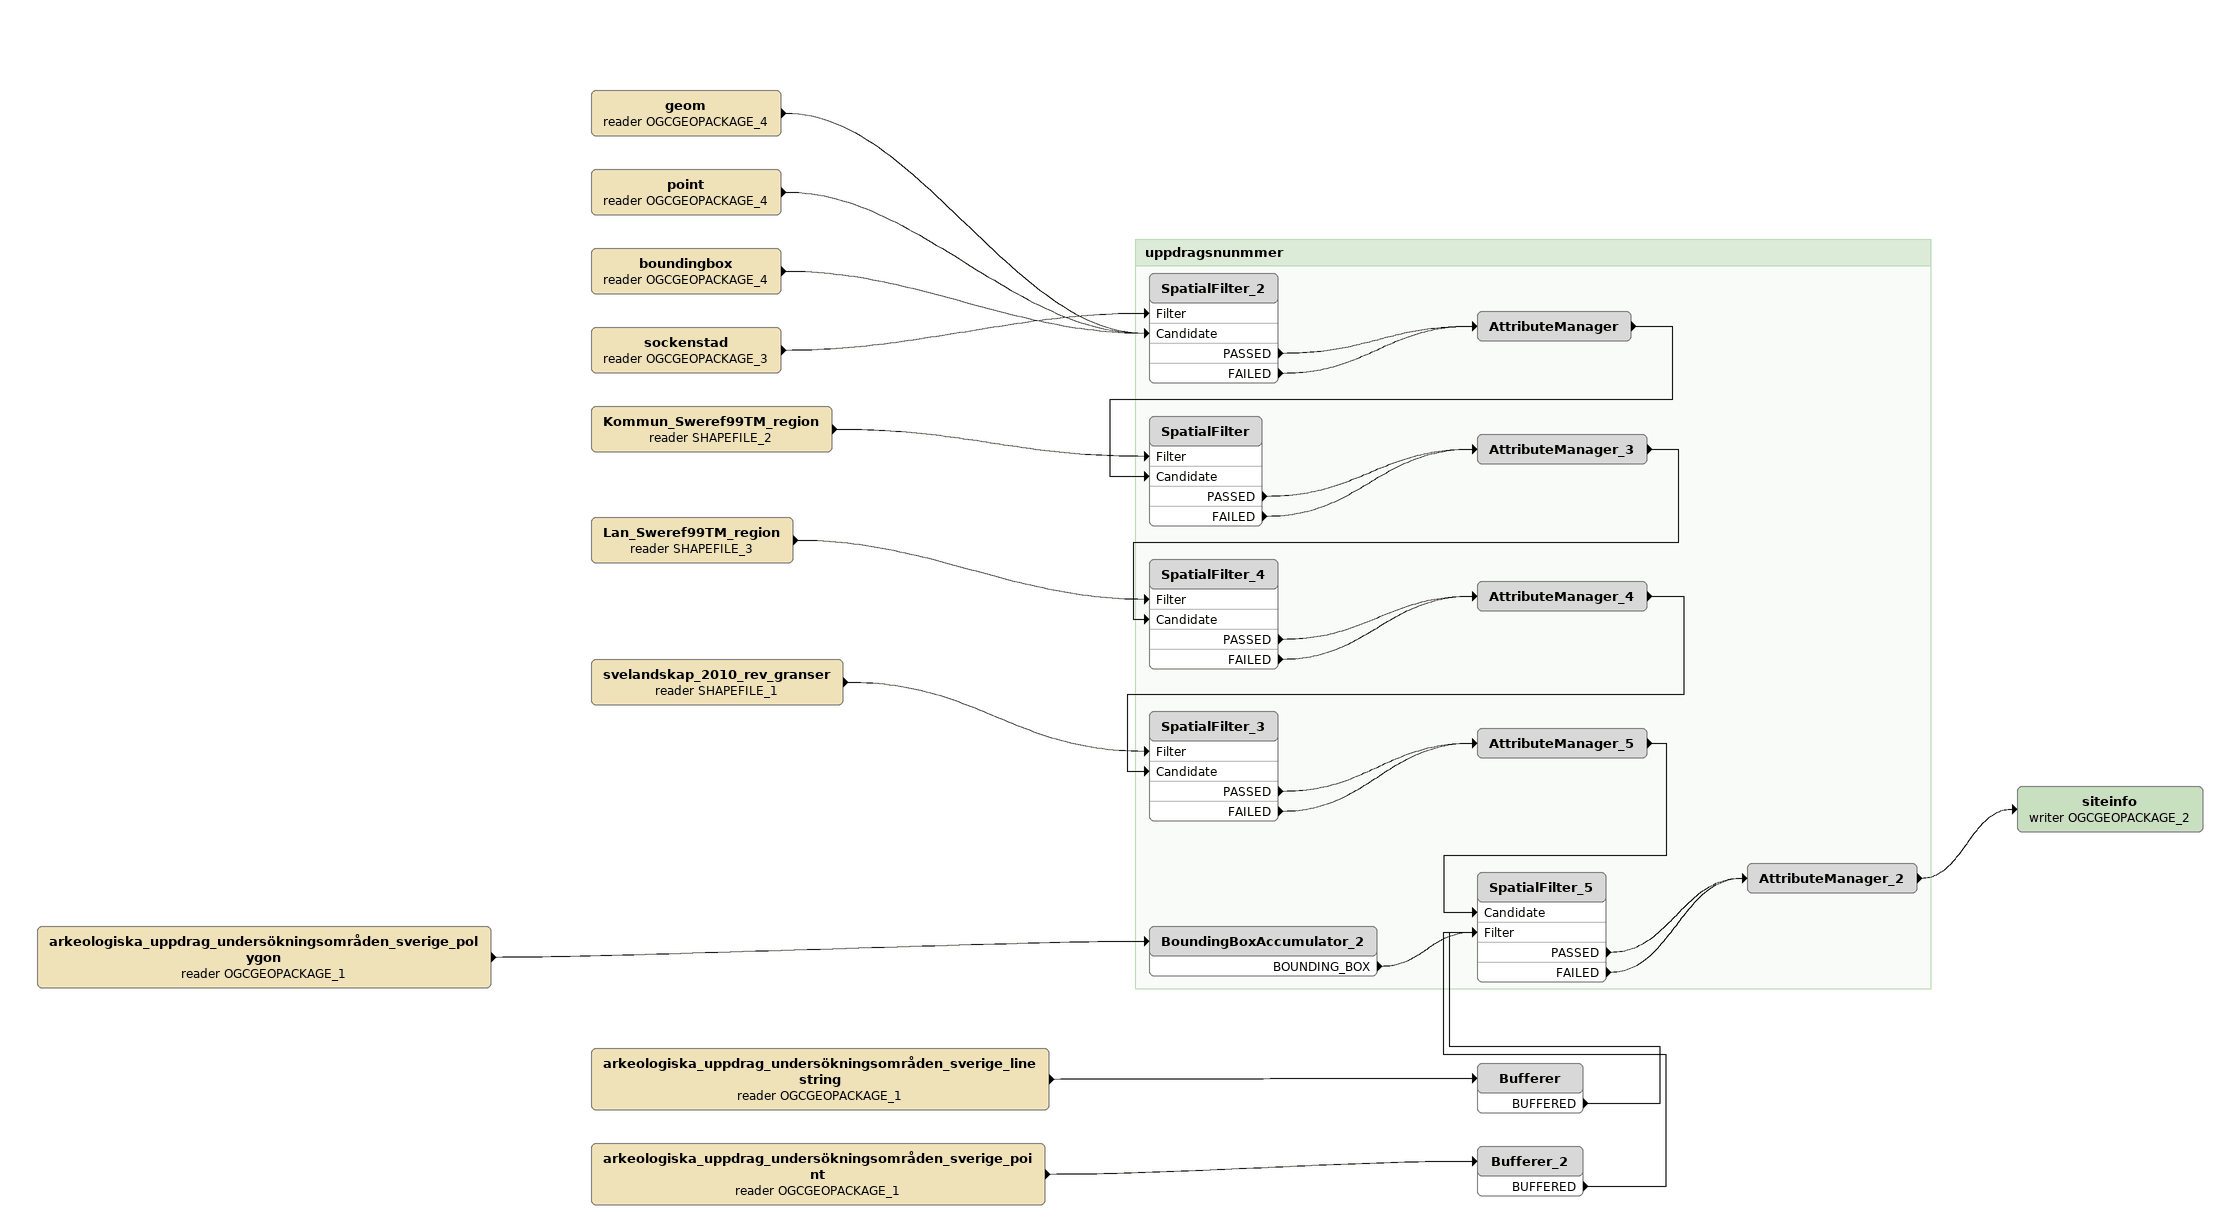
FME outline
arkeologiska_uppdrag_undersökningsområden_sverige_polygon (reader OGCGEOPACKAGE_1)
    -> BoundingBoxAccumulator_2
arkeologiska_uppdrag_undersökningsområden_sverige_linestring (reader OGCGEOPACKAGE_1)
    -> Bufferer
Bufferer
    BUFFERED -> SpatialFilter_5 [Filter]
arkeologiska_uppdrag_undersökningsområden_sverige_point (reader OGCGEOPACKAGE_1)
    -> Bufferer_2
Bufferer_2
    BUFFERED -> SpatialFilter_5 [Filter]
geom (reader OGCGEOPACKAGE_4)
    -> SpatialFilter_2 [Candidate]
point (reader OGCGEOPACKAGE_4)
    -> SpatialFilter_2 [Candidate]
boundingbox (reader OGCGEOPACKAGE_4)
    -> SpatialFilter_2 [Candidate]
sockenstad (reader OGCGEOPACKAGE_3)
    -> SpatialFilter_2 [Filter]
Kommun_Sweref99TM_region (reader SHAPEFILE_2)
    -> SpatialFilter [Filter]
Lan_Sweref99TM_region (reader SHAPEFILE_3)
    -> SpatialFilter_4 [Filter]
svelandskap_2010_rev_granser (reader SHAPEFILE_1)
    -> SpatialFilter_3 [Filter]
siteinfo (writer OGCGEOPACKAGE_2)

Bookmark: uppdragsnunmmer
BoundingBoxAccumulator_2
    BOUNDING_BOX -> SpatialFilter_5 [Filter]
SpatialFilter_2
    PASSED -> AttributeManager
    FAILED -> AttributeManager
AttributeManager
    -> SpatialFilter [Candidate]
SpatialFilter
    PASSED -> AttributeManager_3
    FAILED -> AttributeManager_3
AttributeManager_3
    -> SpatialFilter_4 [Candidate]
SpatialFilter_4
    PASSED -> AttributeManager_4
    FAILED -> AttributeManager_4
AttributeManager_4
    -> SpatialFilter_3 [Candidate]
SpatialFilter_3
    PASSED -> AttributeManager_5
    FAILED -> AttributeManager_5
AttributeManager_5
    -> SpatialFilter_5 [Candidate]
SpatialFilter_5
    PASSED -> AttributeManager_2
    FAILED -> AttributeManager_2
AttributeManager_2
    -> siteinfo (writer OGCGEOPACKAGE_2)
